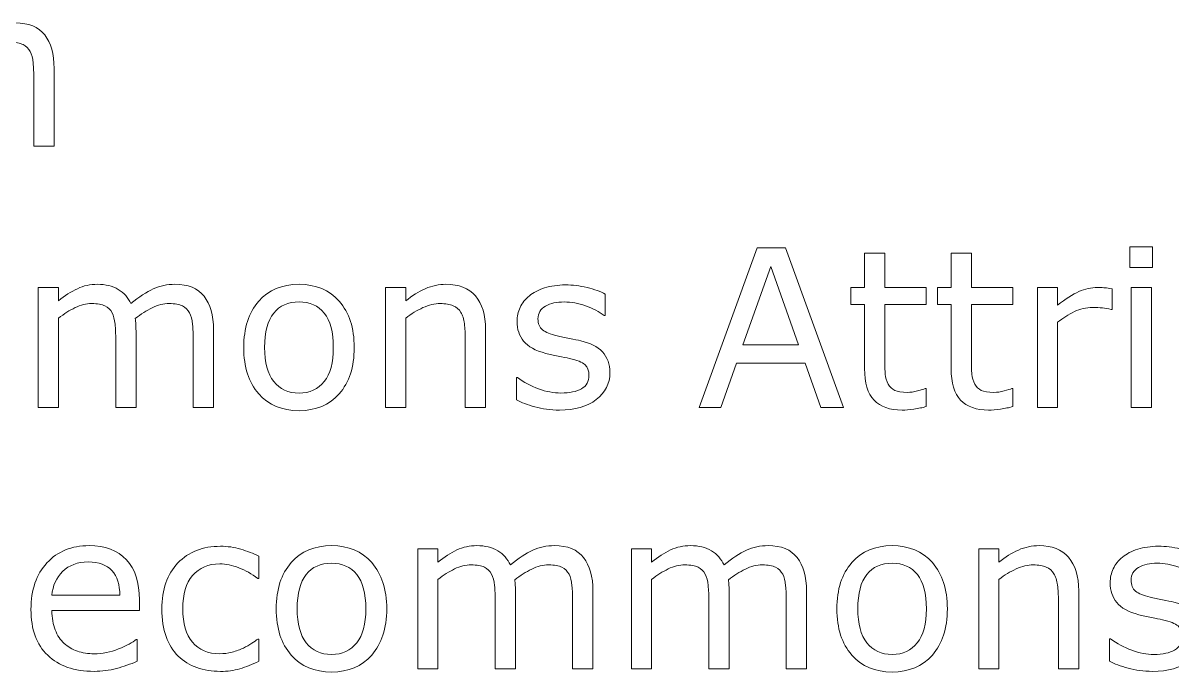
# Model space of a CAD drawing. Header units: inches. Extents: x -16 to 263, y 95 to 274.
# Drawn here: x 33.81 to 72.56, y 233.08 to 254.98 of the extents above; entities that cross this region are included whole.
import ezdxf

# ---------------------------------------------------------------- set-up
doc = ezdxf.new("R2010")
doc.units = ezdxf.units.IN
doc.header["$MEASUREMENT"] = 0
doc.layers.add('LAYER_1_0_0', color=7, linetype='Continuous')

# ---------------------------------------------------------------- blocks, each defined once
blk = doc.blocks.new('block 94')
at = {"layer": 'LAYER_1_0_0', "color": 7, "lineweight": 5}
for points in [[(61.475, 242.006), (60.713, 242.006), (60.189, 243.505), (57.866, 243.505), (57.341, 242.006), (56.614, 242.006), (58.568, 247.396), (59.521, 247.396), (61.475, 242.006)], [(71.906, 246.724), (71.135, 246.724), (71.135, 247.43), (71.906, 247.43), (71.906, 246.724)], [(59.965, 244.122), (59.027, 246.763), (58.085, 244.122), (59.965, 244.122)], [(71.862, 242.006), (71.179, 242.006), (71.179, 246.051), (71.862, 246.051), (71.862, 242.006)]]:
    blk.add_lwpolyline(points, dxfattribs=at)
for points, knots in [([(34.855, 250.825), (34.855, 250.825), (34.172, 250.825), (34.172, 250.825), (34.172, 250.825), (34.172, 253.126), (34.172, 253.126), (34.172, 253.3), (34.164, 253.467), (34.148, 253.629), (34.132, 253.791), (34.099, 253.92), (34.049, 254.017), (33.993, 254.12), (33.913, 254.198), (33.81, 254.251), (33.706, 254.305), (33.556, 254.331), (33.361, 254.331), (33.17, 254.331), (32.98, 254.283), (32.789, 254.188), (32.599, 254.093), (32.408, 253.972), (32.217, 253.824), (32.224, 253.769), (32.231, 253.704), (32.235, 253.631), (32.24, 253.557), (32.242, 253.485), (32.242, 253.412), (32.242, 253.412), (32.242, 250.825), (32.242, 250.825), (32.242, 250.825), (31.559, 250.825), (31.559, 250.825), (31.559, 250.825), (31.559, 253.126), (31.559, 253.126), (31.559, 253.305), (31.551, 253.474), (31.535, 253.635), (31.52, 253.795), (31.486, 253.924), (31.436, 254.02), (31.38, 254.123), (31.3, 254.201), (31.197, 254.253), (31.093, 254.305), (30.944, 254.331), (30.749, 254.331), (30.562, 254.331), (30.376, 254.285), (30.189, 254.194), (30.002, 254.102), (29.816, 253.985), (29.63, 253.843), (29.63, 253.843), (29.63, 250.825), (29.63, 250.825), (29.63, 250.825), (28.946, 250.825), (28.946, 250.825), (28.946, 250.825), (28.946, 254.871), (28.946, 254.871), (28.946, 254.871), (29.63, 254.871), (29.63, 254.871), (29.63, 254.871), (29.63, 254.422), (29.63, 254.422), (29.842, 254.597), (30.054, 254.734), (30.266, 254.834), (30.477, 254.932), (30.702, 254.981), (30.941, 254.981), (31.217, 254.981), (31.451, 254.923), (31.643, 254.808), (31.835, 254.692), (31.978, 254.533), (32.072, 254.328), (32.348, 254.559), (32.599, 254.726), (32.826, 254.828), (33.053, 254.93), (33.296, 254.981), (33.554, 254.981), (33.999, 254.981), (34.327, 254.847), (34.538, 254.577), (34.75, 254.309), (34.855, 253.932), (34.855, 253.45), (34.855, 253.45), (34.855, 250.825), (34.855, 250.825)], [0, 0, 0, 0, 1, 1, 1, 2, 2, 2, 3, 3, 3, 4, 4, 4, 5, 5, 5, 6, 6, 6, 7, 7, 7, 8, 8, 8, 9, 9, 9, 10, 10, 10, 11, 11, 11, 12, 12, 12, 13, 13, 13, 14, 14, 14, 15, 15, 15, 16, 16, 16, 17, 17, 17, 18, 18, 18, 19, 19, 19, 20, 20, 20, 21, 21, 21, 22, 22, 22, 23, 23, 23, 24, 24, 24, 25, 25, 25, 26, 26, 26, 27, 27, 27, 28, 28, 28, 29, 29, 29, 30, 30, 30, 31, 31, 31, 32, 32, 32, 33, 33, 33, 33]), ([(64.273, 242.033), (64.146, 241.999), (64.007, 241.972), (63.856, 241.95), (63.705, 241.928), (63.571, 241.917), (63.453, 241.917), (63.04, 241.917), (62.727, 242.029), (62.512, 242.252), (62.297, 242.474), (62.19, 242.831), (62.19, 243.322), (62.19, 243.322), (62.19, 245.478), (62.19, 245.478), (62.19, 245.478), (61.727, 245.478), (61.727, 245.478), (61.727, 245.478), (61.727, 246.051), (61.727, 246.051), (61.727, 246.051), (62.19, 246.051), (62.19, 246.051), (62.19, 246.051), (62.19, 247.209), (62.19, 247.209), (62.19, 247.209), (62.873, 247.209), (62.873, 247.209), (62.873, 247.209), (62.873, 246.051), (62.873, 246.051), (62.873, 246.051), (64.273, 246.051), (64.273, 246.051), (64.273, 246.051), (64.273, 245.478), (64.273, 245.478), (64.273, 245.478), (62.873, 245.478), (62.873, 245.478), (62.873, 245.478), (62.873, 243.629), (62.873, 243.629), (62.873, 243.415), (62.878, 243.249), (62.888, 243.129), (62.897, 243.009), (62.931, 242.897), (62.989, 242.793), (63.042, 242.696), (63.114, 242.625), (63.208, 242.58), (63.3, 242.535), (63.441, 242.513), (63.631, 242.513), (63.742, 242.513), (63.857, 242.529), (63.978, 242.562), (64.098, 242.595), (64.185, 242.623), (64.238, 242.645), (64.238, 242.645), (64.273, 242.645), (64.273, 242.645), (64.273, 242.645), (64.273, 242.033), (64.273, 242.033)], [0, 0, 0, 0, 1, 1, 1, 2, 2, 2, 3, 3, 3, 4, 4, 4, 5, 5, 5, 6, 6, 6, 7, 7, 7, 8, 8, 8, 9, 9, 9, 10, 10, 10, 11, 11, 11, 12, 12, 12, 13, 13, 13, 14, 14, 14, 15, 15, 15, 16, 16, 16, 17, 17, 17, 18, 18, 18, 19, 19, 19, 20, 20, 20, 21, 21, 21, 22, 22, 22, 23, 23, 23, 23]), ([(67.193, 242.033), (67.065, 241.999), (66.925, 241.972), (66.775, 241.95), (66.624, 241.928), (66.49, 241.917), (66.371, 241.917), (65.959, 241.917), (65.646, 242.029), (65.431, 242.252), (65.217, 242.474), (65.109, 242.831), (65.109, 243.322), (65.109, 243.322), (65.109, 245.478), (65.109, 245.478), (65.109, 245.478), (64.646, 245.478), (64.646, 245.478), (64.646, 245.478), (64.646, 246.051), (64.646, 246.051), (64.646, 246.051), (65.109, 246.051), (65.109, 246.051), (65.109, 246.051), (65.109, 247.209), (65.109, 247.209), (65.109, 247.209), (65.793, 247.209), (65.793, 247.209), (65.793, 247.209), (65.793, 246.051), (65.793, 246.051), (65.793, 246.051), (67.193, 246.051), (67.193, 246.051), (67.193, 246.051), (67.193, 245.478), (67.193, 245.478), (67.193, 245.478), (65.793, 245.478), (65.793, 245.478), (65.793, 245.478), (65.793, 243.629), (65.793, 243.629), (65.793, 243.415), (65.798, 243.249), (65.807, 243.129), (65.817, 243.009), (65.851, 242.897), (65.908, 242.793), (65.961, 242.696), (66.034, 242.625), (66.126, 242.58), (66.219, 242.535), (66.36, 242.513), (66.551, 242.513), (66.661, 242.513), (66.777, 242.529), (66.897, 242.562), (67.017, 242.595), (67.104, 242.623), (67.157, 242.645), (67.157, 242.645), (67.193, 242.645), (67.193, 242.645), (67.193, 242.645), (67.193, 242.033), (67.193, 242.033)], [0, 0, 0, 0, 1, 1, 1, 2, 2, 2, 3, 3, 3, 4, 4, 4, 5, 5, 5, 6, 6, 6, 7, 7, 7, 8, 8, 8, 9, 9, 9, 10, 10, 10, 11, 11, 11, 12, 12, 12, 13, 13, 13, 14, 14, 14, 15, 15, 15, 16, 16, 16, 17, 17, 17, 18, 18, 18, 19, 19, 19, 20, 20, 20, 21, 21, 21, 22, 22, 22, 23, 23, 23, 23]), ([(40.231, 242.006), (40.231, 242.006), (39.547, 242.006), (39.547, 242.006), (39.547, 242.006), (39.547, 244.307), (39.547, 244.307), (39.547, 244.481), (39.539, 244.648), (39.524, 244.81), (39.508, 244.971), (39.475, 245.101), (39.424, 245.197), (39.369, 245.3), (39.289, 245.379), (39.185, 245.432), (39.082, 245.485), (38.932, 245.511), (38.736, 245.511), (38.545, 245.511), (38.355, 245.464), (38.164, 245.369), (37.974, 245.274), (37.783, 245.152), (37.593, 245.005), (37.6, 244.95), (37.606, 244.885), (37.61, 244.811), (37.615, 244.738), (37.618, 244.665), (37.618, 244.593), (37.618, 244.593), (37.618, 242.006), (37.618, 242.006), (37.618, 242.006), (36.935, 242.006), (36.935, 242.006), (36.935, 242.006), (36.935, 244.307), (36.935, 244.307), (36.935, 244.485), (36.926, 244.655), (36.911, 244.815), (36.895, 244.975), (36.862, 245.104), (36.811, 245.201), (36.756, 245.304), (36.676, 245.382), (36.572, 245.433), (36.469, 245.486), (36.319, 245.511), (36.124, 245.511), (35.938, 245.511), (35.751, 245.466), (35.564, 245.374), (35.377, 245.283), (35.191, 245.165), (35.005, 245.023), (35.005, 245.023), (35.005, 242.006), (35.005, 242.006), (35.005, 242.006), (34.322, 242.006), (34.322, 242.006), (34.322, 242.006), (34.322, 246.051), (34.322, 246.051), (34.322, 246.051), (35.005, 246.051), (35.005, 246.051), (35.005, 246.051), (35.005, 245.603), (35.005, 245.603), (35.217, 245.778), (35.43, 245.915), (35.641, 246.014), (35.853, 246.113), (36.078, 246.162), (36.317, 246.162), (36.592, 246.162), (36.826, 246.104), (37.018, 245.989), (37.21, 245.873), (37.353, 245.713), (37.448, 245.509), (37.723, 245.739), (37.974, 245.906), (38.201, 246.009), (38.428, 246.111), (38.671, 246.162), (38.93, 246.162), (39.374, 246.162), (39.702, 246.027), (39.914, 245.758), (40.125, 245.489), (40.231, 245.113), (40.231, 244.631), (40.231, 244.631), (40.231, 242.006), (40.231, 242.006)], [0, 0, 0, 0, 1, 1, 1, 2, 2, 2, 3, 3, 3, 4, 4, 4, 5, 5, 5, 6, 6, 6, 7, 7, 7, 8, 8, 8, 9, 9, 9, 10, 10, 10, 11, 11, 11, 12, 12, 12, 13, 13, 13, 14, 14, 14, 15, 15, 15, 16, 16, 16, 17, 17, 17, 18, 18, 18, 19, 19, 19, 20, 20, 20, 21, 21, 21, 22, 22, 22, 23, 23, 23, 24, 24, 24, 25, 25, 25, 26, 26, 26, 27, 27, 27, 28, 28, 28, 29, 29, 29, 30, 30, 30, 31, 31, 31, 32, 32, 32, 33, 33, 33, 33]), ([(44.978, 244.027), (44.978, 243.368), (44.809, 242.848), (44.472, 242.467), (44.135, 242.086), (43.683, 241.895), (43.116, 241.895), (42.546, 241.895), (42.092, 242.086), (41.756, 242.467), (41.42, 242.848), (41.252, 243.368), (41.252, 244.027), (41.252, 244.686), (41.42, 245.206), (41.756, 245.588), (42.092, 245.971), (42.546, 246.162), (43.116, 246.162), (43.683, 246.162), (44.135, 245.971), (44.472, 245.588), (44.809, 245.206), (44.978, 244.686), (44.978, 244.027)], [0, 0, 0, 0, 1, 1, 1, 2, 2, 2, 3, 3, 3, 4, 4, 4, 5, 5, 5, 6, 6, 6, 7, 7, 7, 8, 8, 8, 8]), ([(49.409, 242.006), (49.409, 242.006), (48.725, 242.006), (48.725, 242.006), (48.725, 242.006), (48.725, 244.307), (48.725, 244.307), (48.725, 244.492), (48.714, 244.667), (48.693, 244.83), (48.671, 244.992), (48.631, 245.12), (48.573, 245.212), (48.513, 245.313), (48.427, 245.388), (48.315, 245.438), (48.202, 245.486), (48.056, 245.511), (47.876, 245.511), (47.691, 245.511), (47.499, 245.466), (47.297, 245.374), (47.095, 245.283), (46.903, 245.165), (46.719, 245.023), (46.719, 245.023), (46.719, 242.006), (46.719, 242.006), (46.719, 242.006), (46.035, 242.006), (46.035, 242.006), (46.035, 242.006), (46.035, 246.051), (46.035, 246.051), (46.035, 246.051), (46.719, 246.051), (46.719, 246.051), (46.719, 246.051), (46.719, 245.601), (46.719, 245.601), (46.93, 245.777), (47.149, 245.914), (47.375, 246.014), (47.601, 246.112), (47.833, 246.162), (48.07, 246.162), (48.506, 246.162), (48.837, 246.03), (49.065, 245.768), (49.294, 245.504), (49.409, 245.125), (49.409, 244.631), (49.409, 244.631), (49.409, 242.006), (49.409, 242.006)], [0, 0, 0, 0, 1, 1, 1, 2, 2, 2, 3, 3, 3, 4, 4, 4, 5, 5, 5, 6, 6, 6, 7, 7, 7, 8, 8, 8, 9, 9, 9, 10, 10, 10, 11, 11, 11, 12, 12, 12, 13, 13, 13, 14, 14, 14, 15, 15, 15, 16, 16, 16, 17, 17, 17, 18, 18, 18, 18]), ([(53.601, 243.176), (53.601, 242.808), (53.448, 242.506), (53.143, 242.271), (52.838, 242.035), (52.423, 241.917), (51.896, 241.917), (51.597, 241.917), (51.323, 241.953), (51.074, 242.024), (50.824, 242.095), (50.616, 242.173), (50.448, 242.257), (50.448, 242.257), (50.448, 243.02), (50.448, 243.02), (50.448, 243.02), (50.483, 243.02), (50.483, 243.02), (50.696, 242.858), (50.933, 242.73), (51.194, 242.634), (51.456, 242.539), (51.706, 242.491), (51.946, 242.491), (52.243, 242.491), (52.475, 242.539), (52.643, 242.635), (52.811, 242.731), (52.895, 242.883), (52.895, 243.089), (52.895, 243.248), (52.849, 243.368), (52.759, 243.45), (52.668, 243.532), (52.493, 243.601), (52.235, 243.659), (52.139, 243.681), (52.014, 243.706), (51.859, 243.735), (51.705, 243.764), (51.565, 243.795), (51.438, 243.829), (51.086, 243.922), (50.837, 244.06), (50.69, 244.241), (50.543, 244.423), (50.47, 244.646), (50.47, 244.91), (50.47, 245.076), (50.503, 245.232), (50.572, 245.379), (50.64, 245.526), (50.745, 245.657), (50.885, 245.772), (51.019, 245.885), (51.191, 245.974), (51.4, 246.04), (51.608, 246.107), (51.841, 246.14), (52.098, 246.14), (52.34, 246.14), (52.583, 246.11), (52.83, 246.051), (53.077, 245.992), (53.282, 245.919), (53.446, 245.834), (53.446, 245.834), (53.446, 245.103), (53.446, 245.103), (53.446, 245.103), (53.41, 245.103), (53.41, 245.103), (53.237, 245.234), (53.028, 245.343), (52.781, 245.433), (52.535, 245.522), (52.292, 245.566), (52.055, 245.566), (51.808, 245.566), (51.6, 245.519), (51.43, 245.424), (51.26, 245.329), (51.175, 245.188), (51.175, 245.001), (51.175, 244.835), (51.226, 244.709), (51.33, 244.625), (51.429, 244.541), (51.592, 244.473), (51.817, 244.42), (51.941, 244.391), (52.081, 244.362), (52.235, 244.333), (52.389, 244.304), (52.518, 244.278), (52.621, 244.254), (52.934, 244.182), (53.175, 244.058), (53.346, 243.882), (53.515, 243.705), (53.601, 243.469), (53.601, 243.176)], [0, 0, 0, 0, 1, 1, 1, 2, 2, 2, 3, 3, 3, 4, 4, 4, 5, 5, 5, 6, 6, 6, 7, 7, 7, 8, 8, 8, 9, 9, 9, 10, 10, 10, 11, 11, 11, 12, 12, 12, 13, 13, 13, 14, 14, 14, 15, 15, 15, 16, 16, 16, 17, 17, 17, 18, 18, 18, 19, 19, 19, 20, 20, 20, 21, 21, 21, 22, 22, 22, 23, 23, 23, 24, 24, 24, 25, 25, 25, 26, 26, 26, 27, 27, 27, 28, 28, 28, 29, 29, 29, 30, 30, 30, 31, 31, 31, 32, 32, 32, 33, 33, 33, 34, 34, 34, 34]), ([(70.542, 245.313), (70.542, 245.313), (70.506, 245.313), (70.506, 245.313), (70.404, 245.336), (70.306, 245.353), (70.211, 245.364), (70.116, 245.374), (70.003, 245.379), (69.873, 245.379), (69.663, 245.379), (69.46, 245.333), (69.265, 245.24), (69.07, 245.147), (68.882, 245.026), (68.701, 244.879), (68.701, 244.879), (68.701, 242.006), (68.701, 242.006), (68.701, 242.006), (68.018, 242.006), (68.018, 242.006), (68.018, 242.006), (68.018, 246.051), (68.018, 246.051), (68.018, 246.051), (68.701, 246.051), (68.701, 246.051), (68.701, 246.051), (68.701, 245.454), (68.701, 245.454), (68.971, 245.671), (69.209, 245.825), (69.416, 245.916), (69.622, 246.007), (69.832, 246.051), (70.047, 246.051), (70.165, 246.051), (70.25, 246.049), (70.303, 246.043), (70.356, 246.036), (70.436, 246.025), (70.542, 246.009), (70.542, 246.009), (70.542, 245.313), (70.542, 245.313)], [0, 0, 0, 0, 1, 1, 1, 2, 2, 2, 3, 3, 3, 4, 4, 4, 5, 5, 5, 6, 6, 6, 7, 7, 7, 8, 8, 8, 9, 9, 9, 10, 10, 10, 11, 11, 11, 12, 12, 12, 13, 13, 13, 14, 14, 14, 15, 15, 15, 15]), ([(44.273, 244.027), (44.273, 244.547), (44.171, 244.934), (43.967, 245.187), (43.763, 245.44), (43.479, 245.566), (43.116, 245.566), (42.749, 245.566), (42.465, 245.44), (42.261, 245.187), (42.059, 244.934), (41.957, 244.547), (41.957, 244.027), (41.957, 243.523), (42.059, 243.141), (42.263, 242.881), (42.467, 242.621), (42.752, 242.491), (43.116, 242.491), (43.477, 242.491), (43.759, 242.619), (43.965, 242.878), (44.17, 243.136), (44.273, 243.519), (44.273, 244.027)], [0, 0, 0, 0, 1, 1, 1, 2, 2, 2, 3, 3, 3, 4, 4, 4, 5, 5, 5, 6, 6, 6, 7, 7, 7, 8, 8, 8, 8]), ([(37.735, 235.148), (37.735, 235.148), (34.781, 235.148), (34.781, 235.148), (34.781, 234.9), (34.818, 234.682), (34.892, 234.497), (34.966, 234.312), (35.068, 234.16), (35.198, 234.042), (35.322, 233.925), (35.47, 233.839), (35.641, 233.781), (35.812, 233.722), (36.001, 233.693), (36.207, 233.693), (36.48, 233.693), (36.755, 233.748), (37.031, 233.857), (37.308, 233.966), (37.504, 234.073), (37.622, 234.178), (37.622, 234.178), (37.658, 234.178), (37.658, 234.178), (37.658, 234.178), (37.658, 233.438), (37.658, 233.438), (37.429, 233.341), (37.196, 233.261), (36.957, 233.196), (36.719, 233.131), (36.468, 233.098), (36.206, 233.098), (35.537, 233.098), (35.014, 233.279), (34.639, 233.642), (34.263, 234.005), (34.075, 234.52), (34.075, 235.188), (34.075, 235.848), (34.255, 236.372), (34.615, 236.761), (34.974, 237.149), (35.448, 237.342), (36.035, 237.342), (36.579, 237.342), (36.998, 237.184), (37.293, 236.867), (37.588, 236.55), (37.735, 236.1), (37.735, 235.516), (37.735, 235.516), (37.735, 235.148), (37.735, 235.148)], [0, 0, 0, 0, 1, 1, 1, 2, 2, 2, 3, 3, 3, 4, 4, 4, 5, 5, 5, 6, 6, 6, 7, 7, 7, 8, 8, 8, 9, 9, 9, 10, 10, 10, 11, 11, 11, 12, 12, 12, 13, 13, 13, 14, 14, 14, 15, 15, 15, 16, 16, 16, 17, 17, 17, 18, 18, 18, 18]), ([(41.762, 233.442), (41.536, 233.333), (41.321, 233.249), (41.118, 233.188), (40.914, 233.128), (40.697, 233.098), (40.469, 233.098), (40.177, 233.098), (39.91, 233.141), (39.666, 233.227), (39.423, 233.312), (39.214, 233.442), (39.041, 233.615), (38.865, 233.788), (38.729, 234.008), (38.633, 234.273), (38.536, 234.538), (38.488, 234.848), (38.488, 235.202), (38.488, 235.862), (38.669, 236.38), (39.032, 236.757), (39.394, 237.132), (39.873, 237.32), (40.469, 237.32), (40.7, 237.32), (40.927, 237.288), (41.15, 237.223), (41.372, 237.158), (41.577, 237.078), (41.762, 236.985), (41.762, 236.985), (41.762, 236.229), (41.762, 236.229), (41.762, 236.229), (41.726, 236.229), (41.726, 236.229), (41.519, 236.389), (41.306, 236.511), (41.085, 236.597), (40.865, 236.682), (40.65, 236.725), (40.44, 236.725), (40.054, 236.725), (39.751, 236.596), (39.528, 236.338), (39.305, 236.08), (39.194, 235.701), (39.194, 235.202), (39.194, 234.717), (39.303, 234.344), (39.52, 234.084), (39.739, 233.823), (40.045, 233.693), (40.44, 233.693), (40.577, 233.693), (40.717, 233.711), (40.859, 233.747), (41.001, 233.783), (41.129, 233.829), (41.242, 233.886), (41.341, 233.936), (41.434, 233.989), (41.521, 234.045), (41.607, 234.101), (41.676, 234.149), (41.726, 234.189), (41.726, 234.189), (41.762, 234.189), (41.762, 234.189), (41.762, 234.189), (41.762, 233.442), (41.762, 233.442)], [0, 0, 0, 0, 1, 1, 1, 2, 2, 2, 3, 3, 3, 4, 4, 4, 5, 5, 5, 6, 6, 6, 7, 7, 7, 8, 8, 8, 9, 9, 9, 10, 10, 10, 11, 11, 11, 12, 12, 12, 13, 13, 13, 14, 14, 14, 15, 15, 15, 16, 16, 16, 17, 17, 17, 18, 18, 18, 19, 19, 19, 20, 20, 20, 21, 21, 21, 22, 22, 22, 23, 23, 23, 24, 24, 24, 24]), ([(46.074, 235.208), (46.074, 234.549), (45.906, 234.029), (45.568, 233.648), (45.231, 233.267), (44.779, 233.076), (44.213, 233.076), (43.641, 233.076), (43.188, 233.267), (42.852, 233.648), (42.516, 234.029), (42.348, 234.549), (42.348, 235.208), (42.348, 235.866), (42.516, 236.387), (42.852, 236.769), (43.188, 237.151), (43.641, 237.342), (44.213, 237.342), (44.779, 237.342), (45.231, 237.151), (45.568, 236.769), (45.906, 236.387), (46.074, 235.866), (46.074, 235.208)], [0, 0, 0, 0, 1, 1, 1, 2, 2, 2, 3, 3, 3, 4, 4, 4, 5, 5, 5, 6, 6, 6, 7, 7, 7, 8, 8, 8, 8]), ([(53.029, 233.186), (53.029, 233.186), (52.345, 233.186), (52.345, 233.186), (52.345, 233.186), (52.345, 235.487), (52.345, 235.487), (52.345, 235.661), (52.338, 235.828), (52.322, 235.99), (52.306, 236.152), (52.273, 236.281), (52.222, 236.378), (52.167, 236.481), (52.087, 236.56), (51.983, 236.613), (51.879, 236.666), (51.73, 236.692), (51.535, 236.692), (51.344, 236.692), (51.153, 236.644), (50.963, 236.549), (50.772, 236.454), (50.581, 236.333), (50.391, 236.185), (50.398, 236.13), (50.404, 236.066), (50.409, 235.992), (50.414, 235.918), (50.416, 235.846), (50.416, 235.773), (50.416, 235.773), (50.416, 233.186), (50.416, 233.186), (50.416, 233.186), (49.732, 233.186), (49.732, 233.186), (49.732, 233.186), (49.732, 235.487), (49.732, 235.487), (49.732, 235.666), (49.725, 235.835), (49.709, 235.996), (49.693, 236.156), (49.66, 236.285), (49.61, 236.381), (49.554, 236.484), (49.474, 236.562), (49.371, 236.614), (49.267, 236.666), (49.117, 236.692), (48.922, 236.692), (48.736, 236.692), (48.549, 236.646), (48.363, 236.555), (48.175, 236.463), (47.989, 236.346), (47.803, 236.204), (47.803, 236.204), (47.803, 233.186), (47.803, 233.186), (47.803, 233.186), (47.12, 233.186), (47.12, 233.186), (47.12, 233.186), (47.12, 237.232), (47.12, 237.232), (47.12, 237.232), (47.803, 237.232), (47.803, 237.232), (47.803, 237.232), (47.803, 236.783), (47.803, 236.783), (48.016, 236.958), (48.228, 237.096), (48.439, 237.195), (48.651, 237.293), (48.876, 237.342), (49.115, 237.342), (49.391, 237.342), (49.624, 237.284), (49.816, 237.169), (50.009, 237.054), (50.151, 236.894), (50.246, 236.689), (50.521, 236.92), (50.772, 237.087), (50.999, 237.189), (51.226, 237.291), (51.469, 237.342), (51.728, 237.342), (52.172, 237.342), (52.5, 237.208), (52.712, 236.939), (52.923, 236.67), (53.029, 236.294), (53.029, 235.811), (53.029, 235.811), (53.029, 233.186), (53.029, 233.186)], [0, 0, 0, 0, 1, 1, 1, 2, 2, 2, 3, 3, 3, 4, 4, 4, 5, 5, 5, 6, 6, 6, 7, 7, 7, 8, 8, 8, 9, 9, 9, 10, 10, 10, 11, 11, 11, 12, 12, 12, 13, 13, 13, 14, 14, 14, 15, 15, 15, 16, 16, 16, 17, 17, 17, 18, 18, 18, 19, 19, 19, 20, 20, 20, 21, 21, 21, 22, 22, 22, 23, 23, 23, 24, 24, 24, 25, 25, 25, 26, 26, 26, 27, 27, 27, 28, 28, 28, 29, 29, 29, 30, 30, 30, 31, 31, 31, 32, 32, 32, 33, 33, 33, 33]), ([(60.234, 233.186), (60.234, 233.186), (59.551, 233.186), (59.551, 233.186), (59.551, 233.186), (59.551, 235.487), (59.551, 235.487), (59.551, 235.661), (59.543, 235.828), (59.527, 235.99), (59.512, 236.152), (59.479, 236.281), (59.428, 236.378), (59.372, 236.481), (59.293, 236.56), (59.189, 236.613), (59.085, 236.666), (58.936, 236.692), (58.741, 236.692), (58.55, 236.692), (58.359, 236.644), (58.169, 236.549), (57.978, 236.454), (57.787, 236.333), (57.597, 236.185), (57.604, 236.13), (57.61, 236.066), (57.615, 235.992), (57.62, 235.918), (57.622, 235.846), (57.622, 235.773), (57.622, 235.773), (57.622, 233.186), (57.622, 233.186), (57.622, 233.186), (56.938, 233.186), (56.938, 233.186), (56.938, 233.186), (56.938, 235.487), (56.938, 235.487), (56.938, 235.666), (56.931, 235.835), (56.915, 235.996), (56.899, 236.156), (56.866, 236.285), (56.815, 236.381), (56.76, 236.484), (56.68, 236.562), (56.576, 236.614), (56.472, 236.666), (56.323, 236.692), (56.128, 236.692), (55.942, 236.692), (55.755, 236.646), (55.568, 236.555), (55.381, 236.463), (55.195, 236.346), (55.009, 236.204), (55.009, 236.204), (55.009, 233.186), (55.009, 233.186), (55.009, 233.186), (54.325, 233.186), (54.325, 233.186), (54.325, 233.186), (54.325, 237.232), (54.325, 237.232), (54.325, 237.232), (55.009, 237.232), (55.009, 237.232), (55.009, 237.232), (55.009, 236.783), (55.009, 236.783), (55.222, 236.958), (55.433, 237.096), (55.645, 237.195), (55.856, 237.293), (56.082, 237.342), (56.321, 237.342), (56.596, 237.342), (56.83, 237.284), (57.022, 237.169), (57.214, 237.054), (57.357, 236.894), (57.451, 236.689), (57.727, 236.92), (57.978, 237.087), (58.205, 237.189), (58.432, 237.291), (58.675, 237.342), (58.934, 237.342), (59.378, 237.342), (59.706, 237.208), (59.917, 236.939), (60.129, 236.67), (60.234, 236.294), (60.234, 235.811), (60.234, 235.811), (60.234, 233.186), (60.234, 233.186)], [0, 0, 0, 0, 1, 1, 1, 2, 2, 2, 3, 3, 3, 4, 4, 4, 5, 5, 5, 6, 6, 6, 7, 7, 7, 8, 8, 8, 9, 9, 9, 10, 10, 10, 11, 11, 11, 12, 12, 12, 13, 13, 13, 14, 14, 14, 15, 15, 15, 16, 16, 16, 17, 17, 17, 18, 18, 18, 19, 19, 19, 20, 20, 20, 21, 21, 21, 22, 22, 22, 23, 23, 23, 24, 24, 24, 25, 25, 25, 26, 26, 26, 27, 27, 27, 28, 28, 28, 29, 29, 29, 30, 30, 30, 31, 31, 31, 32, 32, 32, 33, 33, 33, 33]), ([(64.982, 235.208), (64.982, 234.549), (64.813, 234.029), (64.476, 233.648), (64.138, 233.267), (63.687, 233.076), (63.121, 233.076), (62.549, 233.076), (62.096, 233.267), (61.76, 233.648), (61.424, 234.029), (61.256, 234.549), (61.256, 235.208), (61.256, 235.866), (61.424, 236.387), (61.76, 236.769), (62.096, 237.151), (62.549, 237.342), (63.121, 237.342), (63.687, 237.342), (64.138, 237.151), (64.476, 236.769), (64.813, 236.387), (64.982, 235.866), (64.982, 235.208)], [0, 0, 0, 0, 1, 1, 1, 2, 2, 2, 3, 3, 3, 4, 4, 4, 5, 5, 5, 6, 6, 6, 7, 7, 7, 8, 8, 8, 8]), ([(69.412, 233.186), (69.412, 233.186), (68.729, 233.186), (68.729, 233.186), (68.729, 233.186), (68.729, 235.487), (68.729, 235.487), (68.729, 235.673), (68.718, 235.847), (68.696, 236.01), (68.675, 236.173), (68.635, 236.3), (68.578, 236.392), (68.518, 236.493), (68.432, 236.569), (68.319, 236.618), (68.206, 236.667), (68.06, 236.692), (67.88, 236.692), (67.696, 236.692), (67.502, 236.646), (67.301, 236.555), (67.1, 236.463), (66.907, 236.346), (66.722, 236.204), (66.722, 236.204), (66.722, 233.186), (66.722, 233.186), (66.722, 233.186), (66.039, 233.186), (66.039, 233.186), (66.039, 233.186), (66.039, 237.232), (66.039, 237.232), (66.039, 237.232), (66.722, 237.232), (66.722, 237.232), (66.722, 237.232), (66.722, 236.781), (66.722, 236.781), (66.934, 236.957), (67.153, 237.095), (67.379, 237.194), (67.605, 237.293), (67.836, 237.342), (68.075, 237.342), (68.51, 237.342), (68.841, 237.211), (69.07, 236.948), (69.298, 236.685), (69.412, 236.306), (69.412, 235.811), (69.412, 235.811), (69.412, 233.186), (69.412, 233.186)], [0, 0, 0, 0, 1, 1, 1, 2, 2, 2, 3, 3, 3, 4, 4, 4, 5, 5, 5, 6, 6, 6, 7, 7, 7, 8, 8, 8, 9, 9, 9, 10, 10, 10, 11, 11, 11, 12, 12, 12, 13, 13, 13, 14, 14, 14, 15, 15, 15, 16, 16, 16, 17, 17, 17, 18, 18, 18, 18]), ([(73.604, 234.357), (73.604, 233.989), (73.452, 233.687), (73.147, 233.451), (72.843, 233.216), (72.427, 233.098), (71.899, 233.098), (71.601, 233.098), (71.327, 233.134), (71.078, 233.205), (70.829, 233.276), (70.62, 233.354), (70.451, 233.438), (70.451, 233.438), (70.451, 234.2), (70.451, 234.2), (70.451, 234.2), (70.487, 234.2), (70.487, 234.2), (70.701, 234.038), (70.938, 233.91), (71.199, 233.814), (71.46, 233.719), (71.71, 233.671), (71.95, 233.671), (72.247, 233.671), (72.479, 233.719), (72.647, 233.816), (72.815, 233.912), (72.899, 234.063), (72.899, 234.27), (72.899, 234.428), (72.853, 234.549), (72.762, 234.63), (72.671, 234.712), (72.497, 234.782), (72.238, 234.84), (72.143, 234.861), (72.018, 234.887), (71.864, 234.916), (71.709, 234.944), (71.569, 234.975), (71.442, 235.009), (71.091, 235.103), (70.841, 235.241), (70.694, 235.422), (70.547, 235.603), (70.473, 235.826), (70.473, 236.091), (70.473, 236.256), (70.508, 236.413), (70.576, 236.56), (70.645, 236.706), (70.749, 236.837), (70.889, 236.953), (71.024, 237.066), (71.195, 237.155), (71.403, 237.221), (71.611, 237.287), (71.845, 237.32), (72.103, 237.32), (72.343, 237.32), (72.587, 237.291), (72.834, 237.231), (73.08, 237.172), (73.286, 237.1), (73.45, 237.015), (73.45, 237.015), (73.45, 236.284), (73.45, 236.284), (73.45, 236.284), (73.414, 236.284), (73.414, 236.284), (73.241, 236.414), (73.032, 236.524), (72.785, 236.613), (72.538, 236.702), (72.296, 236.747), (72.059, 236.747), (71.813, 236.747), (71.604, 236.699), (71.434, 236.605), (71.264, 236.51), (71.179, 236.369), (71.179, 236.181), (71.179, 236.015), (71.23, 235.89), (71.333, 235.806), (71.434, 235.722), (71.596, 235.653), (71.821, 235.6), (71.946, 235.571), (72.085, 235.543), (72.239, 235.514), (72.394, 235.485), (72.522, 235.458), (72.625, 235.434), (72.938, 235.363), (73.18, 235.239), (73.349, 235.063), (73.519, 234.885), (73.604, 234.65), (73.604, 234.357)], [0, 0, 0, 0, 1, 1, 1, 2, 2, 2, 3, 3, 3, 4, 4, 4, 5, 5, 5, 6, 6, 6, 7, 7, 7, 8, 8, 8, 9, 9, 9, 10, 10, 10, 11, 11, 11, 12, 12, 12, 13, 13, 13, 14, 14, 14, 15, 15, 15, 16, 16, 16, 17, 17, 17, 18, 18, 18, 19, 19, 19, 20, 20, 20, 21, 21, 21, 22, 22, 22, 23, 23, 23, 24, 24, 24, 25, 25, 25, 26, 26, 26, 27, 27, 27, 28, 28, 28, 29, 29, 29, 30, 30, 30, 31, 31, 31, 32, 32, 32, 33, 33, 33, 34, 34, 34, 34]), ([(37.074, 235.667), (37.071, 236.025), (36.982, 236.302), (36.806, 236.498), (36.631, 236.693), (36.364, 236.791), (36.006, 236.791), (35.645, 236.791), (35.358, 236.684), (35.144, 236.469), (34.93, 236.253), (34.809, 235.986), (34.781, 235.667), (34.781, 235.667), (37.074, 235.667), (37.074, 235.667)], [0, 0, 0, 0, 1, 1, 1, 2, 2, 2, 3, 3, 3, 4, 4, 4, 5, 5, 5, 5]), ([(45.369, 235.208), (45.369, 235.728), (45.266, 236.114), (45.062, 236.367), (44.858, 236.621), (44.575, 236.747), (44.213, 236.747), (43.845, 236.747), (43.56, 236.621), (43.358, 236.367), (43.155, 236.114), (43.054, 235.728), (43.054, 235.208), (43.054, 234.704), (43.156, 234.322), (43.36, 234.062), (43.564, 233.801), (43.848, 233.671), (44.213, 233.671), (44.573, 233.671), (44.855, 233.8), (45.061, 234.058), (45.266, 234.316), (45.369, 234.699), (45.369, 235.208)], [0, 0, 0, 0, 1, 1, 1, 2, 2, 2, 3, 3, 3, 4, 4, 4, 5, 5, 5, 6, 6, 6, 7, 7, 7, 8, 8, 8, 8]), ([(64.276, 235.208), (64.276, 235.728), (64.174, 236.114), (63.97, 236.367), (63.766, 236.621), (63.483, 236.747), (63.121, 236.747), (62.753, 236.747), (62.468, 236.621), (62.266, 236.367), (62.062, 236.114), (61.961, 235.728), (61.961, 235.208), (61.961, 234.704), (62.063, 234.322), (62.267, 234.062), (62.471, 233.801), (62.756, 233.671), (63.121, 233.671), (63.48, 233.671), (63.764, 233.8), (63.969, 234.058), (64.174, 234.316), (64.276, 234.699), (64.276, 235.208)], [0, 0, 0, 0, 1, 1, 1, 2, 2, 2, 3, 3, 3, 4, 4, 4, 5, 5, 5, 6, 6, 6, 7, 7, 7, 8, 8, 8, 8])]:
    blk.add_open_spline(points, degree=3, knots=knots, dxfattribs=at)

msp = doc.modelspace()

# ---------------------------------------------------------------- block references
at = {"layer": 'LAYER_1_0_0'}
msp.add_blockref('block 94', (0, 0), dxfattribs=at)

doc.saveas('drawing.dxf')
